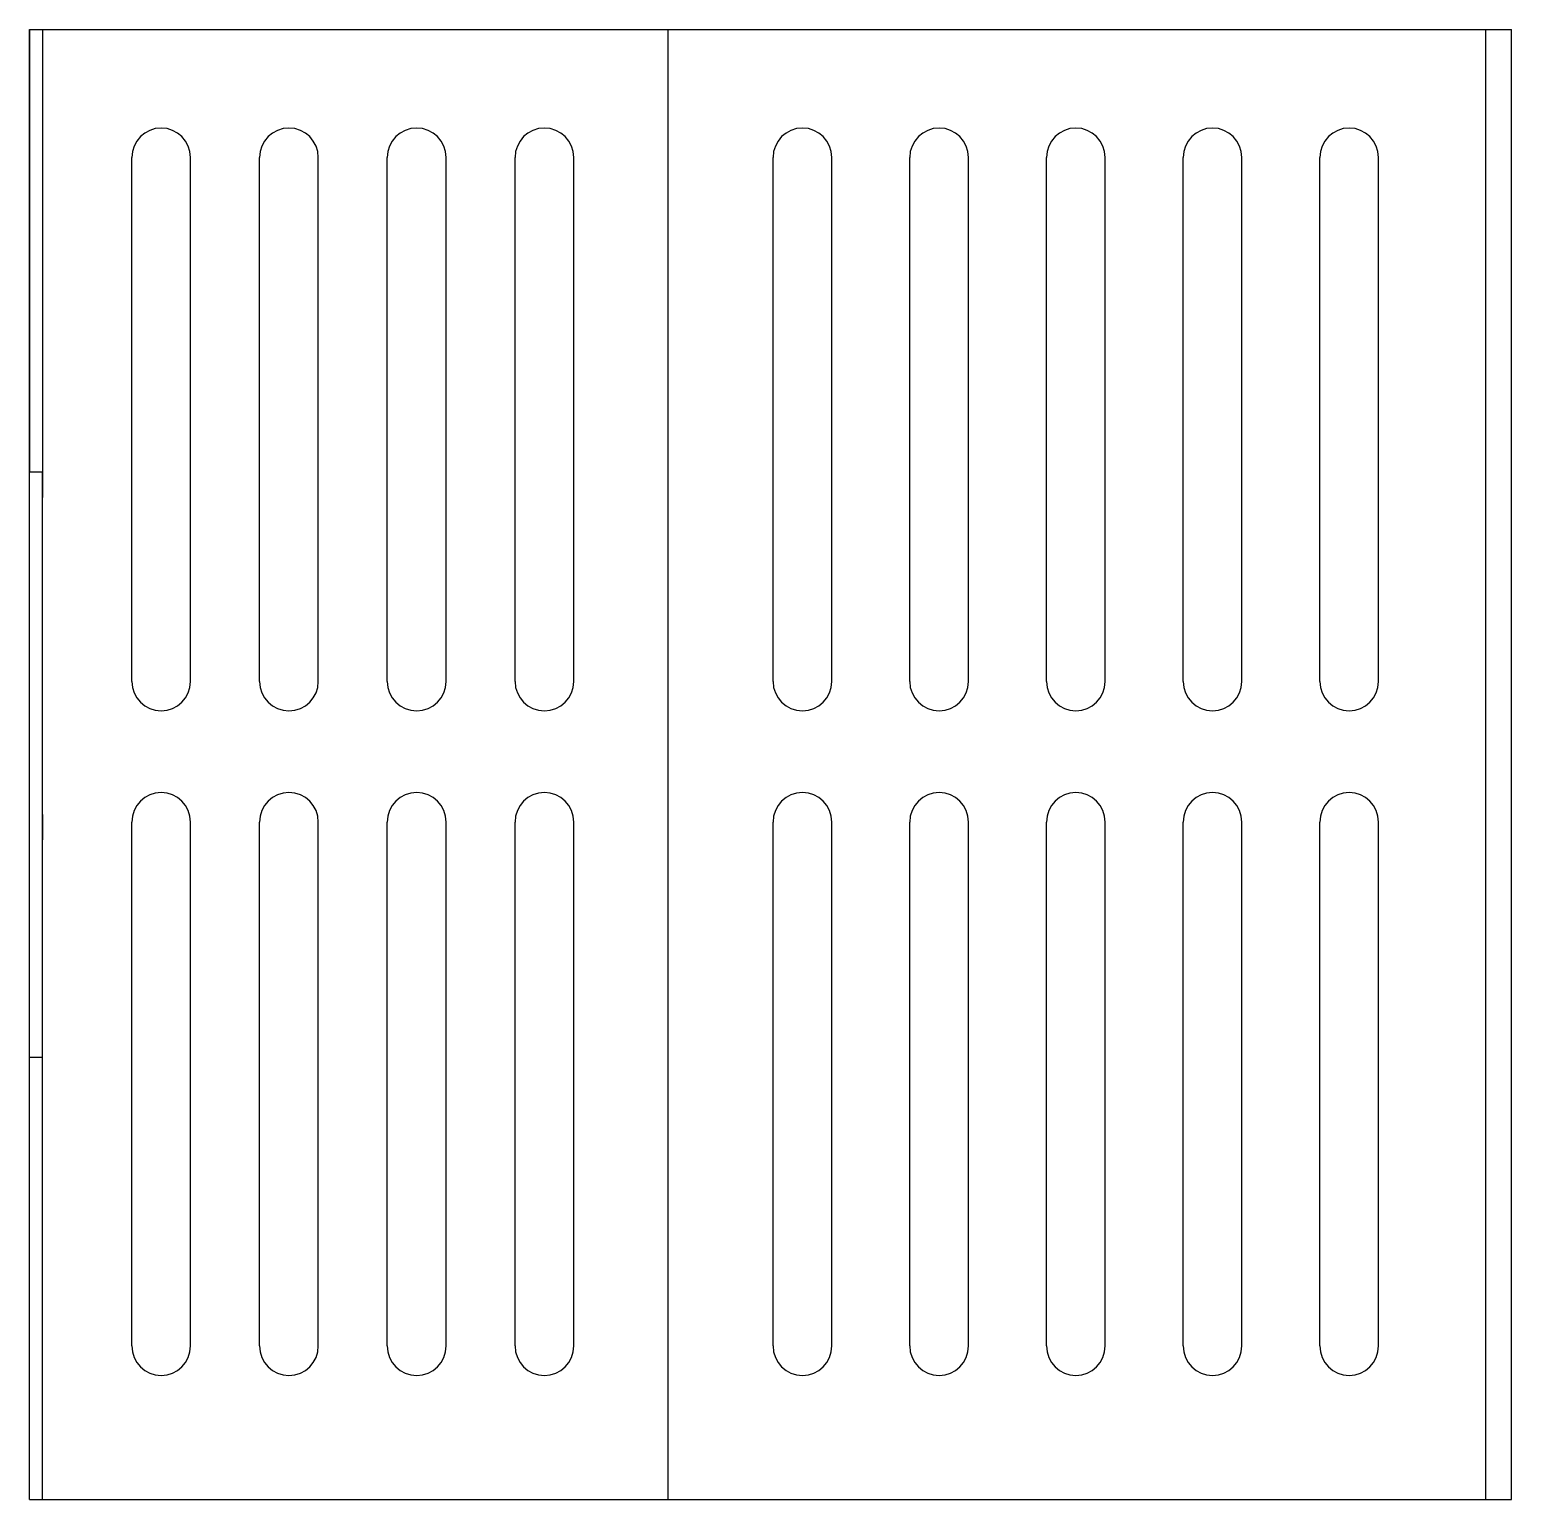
# Model space of a CAD drawing. Extents: x -1060 to 100, y 0 to 1150.
import ezdxf

# ---------------------------------------------------------------- set-up
doc = ezdxf.new("R2010")
doc.units = 0
doc.layers.get('0').update_dxf_attribs({"linetype": 'continuous'})

# ---------------------------------------------------------------- blocks, each defined once
blk = doc.blocks.new('FUSION036')
at = {"color": 0}
for p, q in [((-1060, 1150), (-1060, 804)), ((-1060, 1150), (-1050, 1150)), ((-1050, 1150), (-1050, 804)), ((-1050, 1072), (-1050, 1052)), ((-1050, 1052), (-1050, 997)), ((-1050, 997), (-1050, 902)), ((-1050, 902), (-1050, 882)), ((-1050, 824), (-1050, 804)), ((-1060, 346), (-1060, 804)), ((-1060, 804), (-1050, 804)), ((-1050, 346), (-1050, 804)), ((-1050, 804), (-1050, 784)), ((-1050, 634), (-1050, 784)), ((-1050, 614), (-1050, 634)), ((-1050, 536), (-1050, 516)), ((-1050, 366), (-1050, 516)), ((-1050, 346), (-1050, 366)), ((-1060, 0), (-1060, 346)), ((-1060, 346), (-1050, 346)), ((-1050, 326), (-1050, 346)), ((-1050, 0), (-1050, 346)), ((-1050, 248), (-1050, 268)), ((-1050, 153), (-1050, 248)), ((-1050, 98), (-1050, 153)), ((-1050, 78), (-1050, 98)), ((-1060, 0), (-1050, 0))]:
    blk.add_line(p, q, dxfattribs=at)
blk = doc.blocks.new('BOX051')
at = {"color": 0}
for p, q in [((80, 0), (80, 1150)), ((80, 1150), (100, 1150)), ((100, 0), (100, 1150)), ((80, 0), (100, 0))]:
    blk.add_line(p, q, dxfattribs=at)
blk = doc.blocks.new('CUT027')
at = {"color": 0}
for p, q in [((-560, 0), (-560, 1150)), ((-560, 1150), (80, 1150)), ((80, 0), (80, 1150)), ((-478, 640), (-478, 1050)), ((-432, 640), (-432, 1050)), ((-371, 640), (-371, 1050)), ((-325, 640), (-325, 1050)), ((-264, 640), (-264, 1050)), ((-218, 640), (-218, 1050)), ((-157, 640), (-157, 1050)), ((-111, 640), (-111, 1050)), ((-50, 640), (-50, 1050)), ((-4, 640), (-4, 1050)), ((-478, 120), (-478, 530)), ((-432, 120), (-432, 530)), ((-371, 120), (-371, 530)), ((-325, 120), (-325, 530)), ((-264, 120), (-264, 530)), ((-218, 120), (-218, 530)), ((-157, 120), (-157, 530)), ((-111, 120), (-111, 530)), ((-50, 120), (-50, 530)), ((-4, 120), (-4, 530)), ((-560, 0), (80, 0))]:
    blk.add_line(p, q, dxfattribs=at)
for centre, start, end in [((-455, 1050), 0, -180), ((-348, 1050), 0, -180), ((-241, 1050), 0, -180), ((-134, 1050), 0, -180), ((-27, 1050), 0, -180), ((-455, 640), 180, 0), ((-348, 640), 180, 0), ((-241, 640), 180, 0), ((-134, 640), 180, 0), ((-27, 640), 180, 0), ((-455, 530), 0, 180), ((-348, 530), 0, 180), ((-241, 530), 0, 180), ((-134, 530), 0, 180), ((-27, 530), 0, 180), ((-455, 120), 180, 0), ((-348, 120), 180, 0), ((-241, 120), 180, 0), ((-134, 120), 180, 0), ((-27, 120), 180, 0)]:
    blk.add_arc(centre, 23, start, end, dxfattribs=at)
blk = doc.blocks.new('CUT035')
at = {"color": 0}
for p, q in [((-1060, 0), (-1060, 1150)), ((-1060, 1150), (-560, 1150)), ((-560, 0), (-560, 1150)), ((-980, 640), (-980, 1050)), ((-934, 640), (-934, 1050)), ((-880, 640), (-880, 1050)), ((-834, 640), (-834, 1050)), ((-780, 640), (-780, 1050)), ((-734, 640), (-734, 1050)), ((-680, 640), (-680, 1050)), ((-634, 640), (-634, 1050)), ((-980, 120), (-980, 530)), ((-934, 120), (-934, 530)), ((-880, 120), (-880, 530)), ((-834, 120), (-834, 530)), ((-780, 120), (-780, 530)), ((-734, 120), (-734, 530)), ((-680, 120), (-680, 530)), ((-634, 120), (-634, 530)), ((-1060, 0), (-560, 0))]:
    blk.add_line(p, q, dxfattribs=at)
for centre, start, end in [((-957, 1050), 0, -180), ((-857, 1050), 0, -180), ((-757, 1050), 0, -180), ((-657, 1050), 0, -180), ((-957, 640), 180, 0), ((-857, 640), 180, 0), ((-757, 640), 180, 0), ((-657, 640), 180, 0), ((-957, 530), 0, 180), ((-857, 530), 0, 180), ((-757, 530), 0, 180), ((-657, 530), 0, 180), ((-957, 120), 180, 0), ((-857, 120), 180, 0), ((-757, 120), 180, 0), ((-657, 120), 180, 0)]:
    blk.add_arc(centre, 23, start, end, dxfattribs=at)

msp = doc.modelspace()

# ---------------------------------------------------------------- block references
for name in ['FUSION036', 'CUT035', 'CUT027', 'BOX051']:
    msp.add_blockref(name, (0, 0))

doc.saveas('drawing.dxf')
